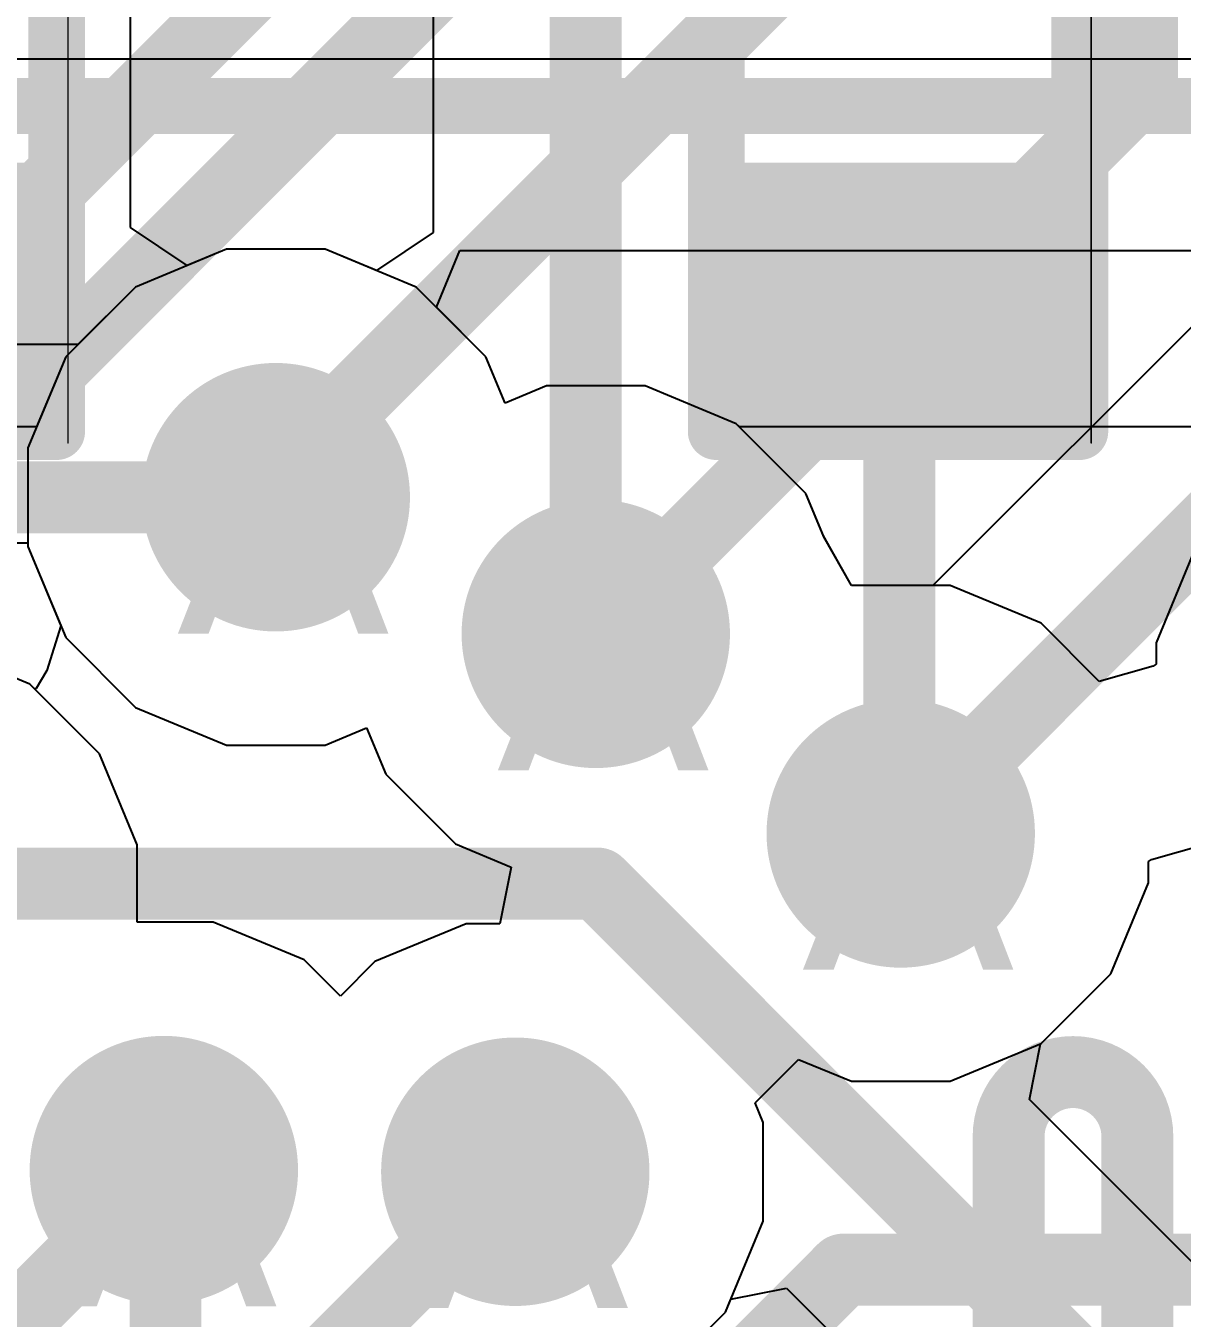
# Model space of a CAD drawing. Header units: inches. Extents: x 0 to 5271, y 0 to 5417.
# Drawn here: x 107.69 to 110.275, y 74.09 to 76.978 of the extents above; entities that cross this region are included whole.
import ezdxf

# ---------------------------------------------------------------- set-up
doc = ezdxf.new("R2010")
doc.units = ezdxf.units.IN
for name, color, linetype in [('Bottom Layer', 5, 'Continuous'), ('Bottom Overlay', 54, 'Continuous'), ('Bottom Paste', 16, 'Continuous'), ('Bottom Solder', 6, 'Continuous'), ('Drill Drawing', 1, 'Continuous'), ('L2_GND1', 16, 'Continuous'), ('L3_SIG1', 76, 'Continuous'), ('L4_PWR', 90, 'Continuous'), ('L5_GND2', 156, 'Continuous'), ('L6_SIG2', 130, 'Continuous'), ('L7_GND3', 216, 'Continuous'), ('Top Layer', 1, 'Continuous'), ('Via Holes', 16, 'Continuous')]:
    doc.layers.add(name, color=color, linetype=linetype)
doc.styles.add('Arial', font='', dxfattribs={"height": 0.2})
doc.styles.get('Arial').set_extended_font_data('Arial')

# ---------------------------------------------------------------- blocks, each defined once
blk = doc.blocks.new('R___0402_B_55')
at = {"layer": 'Bottom Layer'}
for points in [[(-0.2413, 0.31747714), (-0.2412999999999999, -0.31752286), (-0.6985, -0.31752286), (-0.6985, 0.31747714)], [(0.6985, 0.31747714), (0.6985, -0.31752286), (0.2413, -0.31752286), (0.2412999999999999, 0.31747714)]]:
    blk.add_hatch(color=5, dxfattribs=at).paths.add_polyline_path(points)
at = {"layer": 'Bottom Paste'}
for points in [[(-0.2413, 0.31747714), (-0.2412999999999999, -0.31752286), (-0.6985, -0.31752286), (-0.6985, 0.31747714)], [(0.6985, 0.31747714), (0.6985, -0.31752286), (0.2413, -0.31752286), (0.2412999999999999, 0.31747714)]]:
    blk.add_hatch(color=16, dxfattribs=at).paths.add_polyline_path(points)
at = {"layer": 'Bottom Solder'}
for points in [[(-0.18629884, 0.3724783), (-0.1862988399999999, -0.37252402), (-0.75350116, -0.37252402), (-0.75350116, 0.3724783)], [(0.75350116, 0.3724783), (0.75350116, -0.37252402), (0.18629884, -0.37252402), (0.1862988399999999, 0.3724783)]]:
    blk.add_hatch(color=6, dxfattribs=at).paths.add_polyline_path(points)
at = {"layer": 'Bottom Overlay'}
for points in [[(-0.7874, -0.4064228599999999, 0.127, 0.127, 0), (-0.7874, 0.40637714, 0.127, 0.127, 0)], [(0.7874, 0.40637714, 0.127, 0.127, 0), (-0.7874, 0.40637714, 0.127, 0.127, 0)], [(0.7874, -0.4064228599999999, 0.127, 0.127, 0), (0.7874, 0.40637714, 0.127, 0.127, 0)], [(0.8128, 0.4317771399999999, 0.0032258, 0.0032258, 0), (-0.8128, 0.4317771399999999, 0.0032258, 0.0032258, 0)], [(0.7874, -0.4064228599999999, 0.127, 0.127, 0), (-0.7874, -0.4064228599999999, 0.127, 0.127, 0)]]:
    blk.add_lwpolyline(points, format="xyseb", dxfattribs=at)
for points in [[(-0.8191499999999999, 0.40637714, 0.0635, 0.0635, 1), (-0.7556499999999999, 0.40637714, 0.0635, 0.0635, 1)], [(-0.8191499999999999, 0.40637714, 0.0635, 0.0635, 1), (-0.7556499999999999, 0.40637714, 0.0635, 0.0635, 1)], [(0.7556499999999999, 0.40637714, 0.0635, 0.0635, 1), (0.8191499999999999, 0.40637714, 0.0635, 0.0635, 1)], [(0.7556499999999999, 0.40637714, 0.0635, 0.0635, 1), (0.8191499999999999, 0.40637714, 0.0635, 0.0635, 1)], [(-0.81360518, 0.4317771399999999, 0.0016129, 0.0016129, 1), (-0.8119948199999999, 0.4317771399999999, 0.0016129, 0.0016129, 1)], [(0.8119948199999999, 0.4317771399999999, 0.0016129, 0.0016129, 1), (0.81360518, 0.4317771399999999, 0.0016129, 0.0016129, 1)], [(-0.8191499999999999, -0.4064228599999999, 0.0635, 0.0635, 1), (-0.7556499999999999, -0.4064228599999999, 0.0635, 0.0635, 1)], [(-0.8191499999999999, -0.4064228599999999, 0.0635, 0.0635, 1), (-0.7556499999999999, -0.4064228599999999, 0.0635, 0.0635, 1)], [(0.7556499999999999, -0.4064228599999999, 0.0635, 0.0635, 1), (0.8191499999999999, -0.4064228599999999, 0.0635, 0.0635, 1)], [(0.7556499999999999, -0.4064228599999999, 0.0635, 0.0635, 1), (0.8191499999999999, -0.4064228599999999, 0.0635, 0.0635, 1)]]:
    blk.add_lwpolyline(points, format="xyseb", close=True, dxfattribs=at)
blk = doc.blocks.new('R___0402_B_57')
at = {"layer": 'Bottom Layer'}
for points in [[(-0.24132286, 0.31750762), (-0.2413228599999999, -0.31749238), (-0.69852286, -0.31749238), (-0.69852286, 0.31750762)], [(0.6984771399999999, 0.31750762), (0.6984771399999999, -0.31749238), (0.24127714, -0.31749238), (0.2412771399999999, 0.31750762)]]:
    blk.add_hatch(color=5, dxfattribs=at).paths.add_polyline_path(points)
at = {"layer": 'Bottom Paste'}
for points in [[(-0.24132286, 0.31750762), (-0.2413228599999999, -0.31749238), (-0.69852286, -0.31749238), (-0.69852286, 0.31750762)], [(0.6984771399999999, 0.31750762), (0.6984771399999999, -0.31749238), (0.24127714, -0.31749238), (0.2412771399999999, 0.31750762)]]:
    blk.add_hatch(color=16, dxfattribs=at).paths.add_polyline_path(points)
at = {"layer": 'Bottom Solder'}
for points in [[(-0.1863217, 0.37250878), (-0.1863217, -0.37249354), (-0.75352402, -0.37249354), (-0.75352402, 0.37250878)], [(0.7534782999999999, 0.37250878), (0.7534782999999999, -0.37249354), (0.18627598, -0.37249354), (0.18627598, 0.37250878)]]:
    blk.add_hatch(color=6, dxfattribs=at).paths.add_polyline_path(points)
at = {"layer": 'Bottom Overlay'}
for points in [[(0.78737714, 0.4064076199999999, 0.127, 0.127, 0), (-0.78742286, 0.4064076199999999, 0.127, 0.127, 0)], [(-0.78742286, -0.4063923799999999, 0.127, 0.127, 0), (-0.78742286, 0.4064076199999999, 0.127, 0.127, 0)], [(0.78737714, -0.4063923799999999, 0.127, 0.127, 0), (0.78737714, 0.4064076199999999, 0.127, 0.127, 0)], [(0.81277714, 0.4318076199999999, 0.0032258, 0.0032258, 0), (-0.8128228599999999, 0.4318076199999999, 0.0032258, 0.0032258, 0)], [(0.78737714, -0.4063923799999999, 0.127, 0.127, 0), (-0.78742286, -0.4063923799999999, 0.127, 0.127, 0)]]:
    blk.add_lwpolyline(points, format="xyseb", dxfattribs=at)
for points in [[(-0.8191728599999999, 0.4064076199999999, 0.0635, 0.0635, 1), (-0.75567286, 0.4064076199999999, 0.0635, 0.0635, 1)], [(-0.8191728599999999, 0.4064076199999999, 0.0635, 0.0635, 1), (-0.75567286, 0.4064076199999999, 0.0635, 0.0635, 1)], [(0.75562714, 0.4064076199999999, 0.0635, 0.0635, 1), (0.81912714, 0.4064076199999999, 0.0635, 0.0635, 1)], [(0.75562714, 0.4064076199999999, 0.0635, 0.0635, 1), (0.81912714, 0.4064076199999999, 0.0635, 0.0635, 1)], [(-0.81362804, 0.4318076199999999, 0.0016129, 0.0016129, 1), (-0.8120176800000001, 0.4318076199999999, 0.0016129, 0.0016129, 1)], [(0.8119719599999999, 0.4318076199999999, 0.0016129, 0.0016129, 1), (0.8135823199999999, 0.4318076199999999, 0.0016129, 0.0016129, 1)], [(-0.8191728599999999, -0.4063923799999999, 0.0635, 0.0635, 1), (-0.75567286, -0.4063923799999999, 0.0635, 0.0635, 1)], [(-0.8191728599999999, -0.4063923799999999, 0.0635, 0.0635, 1), (-0.75567286, -0.4063923799999999, 0.0635, 0.0635, 1)], [(0.75562714, -0.4063923799999999, 0.0635, 0.0635, 1), (0.81912714, -0.4063923799999999, 0.0635, 0.0635, 1)], [(0.75562714, -0.4063923799999999, 0.0635, 0.0635, 1), (0.81912714, -0.4063923799999999, 0.0635, 0.0635, 1)]]:
    blk.add_lwpolyline(points, format="xyseb", close=True, dxfattribs=at)

msp = doc.modelspace()

# ---------------------------------------------------------------- hatches: boundary and pattern name
at = {"layer": 'Bottom Layer'}
h = msp.add_hatch(color=5, dxfattribs=at)
edge = h.paths.add_edge_path()
edge.add_arc((108.24902912, 75.92471734), 0.2999994, 0, 360)
h = msp.add_hatch(color=5, dxfattribs=at)
edge = h.paths.add_edge_path()
edge.add_arc((108.96440488, 75.61941696), 0.2999994, 0, 360)
h = msp.add_hatch(color=5, dxfattribs=at)
edge = h.paths.add_edge_path()
edge.add_arc((109.64615612, 75.1733066), 0.2999994, 0, 360)
h = msp.add_hatch(color=5, dxfattribs=at)
edge = h.paths.add_edge_path()
edge.add_arc((107.99878832, 74.42089763999999), 0.2999994, 0, 360)
h = msp.add_hatch(color=5, dxfattribs=at)
edge = h.paths.add_edge_path()
edge.add_arc((108.78448906, 74.4171994), 0.2999994, 0, 360)
at = {"layer": 'L2_GND1'}
h = msp.add_hatch(color=16, dxfattribs=at)
edge = h.paths.add_edge_path()
edge.add_arc((108.24902912, 75.92471734), 0.2999994, 0, 360)
h = msp.add_hatch(color=16, dxfattribs=at)
edge = h.paths.add_edge_path()
edge.add_arc((108.96440488, 75.61941696), 0.2999994, 0, 360)
h = msp.add_hatch(color=16, dxfattribs=at)
edge = h.paths.add_edge_path()
edge.add_arc((109.64615612, 75.1733066), 0.2999994, 0, 360)
h = msp.add_hatch(color=16, dxfattribs=at)
edge = h.paths.add_edge_path()
edge.add_arc((107.99878832, 74.42089763999999), 0.2999994, 0, 360)
h = msp.add_hatch(color=16, dxfattribs=at)
edge = h.paths.add_edge_path()
edge.add_arc((108.78448906, 74.4171994), 0.2999994, 0, 360)
at = {"layer": 'L3_SIG1'}
h = msp.add_hatch(color=76, dxfattribs=at)
edge = h.paths.add_edge_path()
edge.add_arc((108.24902912, 75.92471734), 0.2999994, 0, 360)
h = msp.add_hatch(color=76, dxfattribs=at)
edge = h.paths.add_edge_path()
edge.add_arc((108.96440488, 75.61941696), 0.2999994, 0, 360)
h = msp.add_hatch(color=76, dxfattribs=at)
edge = h.paths.add_edge_path()
edge.add_arc((109.64615612, 75.1733066), 0.2999994, 0, 360)
h = msp.add_hatch(color=76, dxfattribs=at)
edge = h.paths.add_edge_path()
edge.add_arc((107.99878832, 74.42089763999999), 0.2999994, 0, 360)
h = msp.add_hatch(color=76, dxfattribs=at)
edge = h.paths.add_edge_path()
edge.add_arc((108.78448906, 74.4171994), 0.2999994, 0, 360)
at = {"layer": 'L4_PWR'}
h = msp.add_hatch(color=90, dxfattribs=at)
edge = h.paths.add_edge_path()
edge.add_arc((108.24902912, 75.92471734), 0.2999994, 0, 360)
h = msp.add_hatch(color=90, dxfattribs=at)
edge = h.paths.add_edge_path()
edge.add_arc((108.96440488, 75.61941696), 0.2999994, 0, 360)
h = msp.add_hatch(color=90, dxfattribs=at)
edge = h.paths.add_edge_path()
edge.add_arc((109.64615612, 75.1733066), 0.2999994, 0, 360)
h = msp.add_hatch(color=90, dxfattribs=at)
edge = h.paths.add_edge_path()
edge.add_arc((107.99878832, 74.42089763999999), 0.2999994, 0, 360)
h = msp.add_hatch(color=90, dxfattribs=at)
edge = h.paths.add_edge_path()
edge.add_arc((108.78448906, 74.4171994), 0.2999994, 0, 360)
at = {"layer": 'L5_GND2'}
h = msp.add_hatch(color=156, dxfattribs=at)
edge = h.paths.add_edge_path()
edge.add_arc((108.24902912, 75.92471734), 0.2999994, 0, 360)
h = msp.add_hatch(color=156, dxfattribs=at)
edge = h.paths.add_edge_path()
edge.add_arc((108.96440488, 75.61941696), 0.2999994, 0, 360)
h = msp.add_hatch(color=156, dxfattribs=at)
edge = h.paths.add_edge_path()
edge.add_arc((109.64615612, 75.1733066), 0.2999994, 0, 360)
h = msp.add_hatch(color=156, dxfattribs=at)
edge = h.paths.add_edge_path()
edge.add_arc((107.99878832, 74.42089763999999), 0.2999994, 0, 360)
h = msp.add_hatch(color=156, dxfattribs=at)
edge = h.paths.add_edge_path()
edge.add_arc((108.78448906, 74.4171994), 0.2999994, 0, 360)
at = {"layer": 'L6_SIG2'}
h = msp.add_hatch(color=130, dxfattribs=at)
edge = h.paths.add_edge_path()
edge.add_arc((108.24902912, 75.92471734), 0.2999994, 0, 360)
h = msp.add_hatch(color=130, dxfattribs=at)
edge = h.paths.add_edge_path()
edge.add_arc((108.96440488, 75.61941696), 0.2999994, 0, 360)
h = msp.add_hatch(color=130, dxfattribs=at)
edge = h.paths.add_edge_path()
edge.add_arc((109.64615612, 75.1733066), 0.2999994, 0, 360)
h = msp.add_hatch(color=130, dxfattribs=at)
edge = h.paths.add_edge_path()
edge.add_arc((107.99878832, 74.42089763999999), 0.2999994, 0, 360)
h = msp.add_hatch(color=130, dxfattribs=at)
edge = h.paths.add_edge_path()
edge.add_arc((108.78448906, 74.4171994), 0.2999994, 0, 360)
at = {"layer": 'L7_GND3'}
h = msp.add_hatch(color=216, dxfattribs=at)
edge = h.paths.add_edge_path()
edge.add_arc((108.24902912, 75.92471734), 0.2999994, 0, 360)
h = msp.add_hatch(color=216, dxfattribs=at)
edge = h.paths.add_edge_path()
edge.add_arc((108.96440488, 75.61941696), 0.2999994, 0, 360)
h = msp.add_hatch(color=216, dxfattribs=at)
edge = h.paths.add_edge_path()
edge.add_arc((109.64615612, 75.1733066), 0.2999994, 0, 360)
h = msp.add_hatch(color=216, dxfattribs=at)
edge = h.paths.add_edge_path()
edge.add_arc((107.99878832, 74.42089763999999), 0.2999994, 0, 360)
h = msp.add_hatch(color=216, dxfattribs=at)
edge = h.paths.add_edge_path()
edge.add_arc((108.78448906, 74.4171994), 0.2999994, 0, 360)
at = {"layer": 'Top Layer'}
h = msp.add_hatch(color=1, dxfattribs=at)
edge = h.paths.add_edge_path()
edge.add_arc((108.24902912, 75.92471734), 0.2999994, 0, 360)
h = msp.add_hatch(color=1, dxfattribs=at)
edge = h.paths.add_edge_path()
edge.add_arc((108.96440488, 75.61941696), 0.2999994, 0, 360)
h = msp.add_hatch(color=1, dxfattribs=at)
edge = h.paths.add_edge_path()
edge.add_arc((109.64615612, 75.1733066), 0.2999994, 0, 360)
h = msp.add_hatch(color=1, dxfattribs=at)
edge = h.paths.add_edge_path()
edge.add_arc((107.99878832, 74.42089763999999), 0.2999994, 0, 360)
h = msp.add_hatch(color=1, dxfattribs=at)
edge = h.paths.add_edge_path()
edge.add_arc((108.78448906, 74.4171994), 0.2999994, 0, 360)
at = {"layer": 'Via Holes'}
h = msp.add_hatch(color=7, dxfattribs=at)
edge = h.paths.add_edge_path()
edge.add_arc((108.24902912, 75.92471734), 0.1499997, 0, 360)
h = msp.add_hatch(color=7, dxfattribs=at)
edge = h.paths.add_edge_path()
edge.add_arc((108.96440488, 75.61941696), 0.1499997, 0, 360)
h = msp.add_hatch(color=7, dxfattribs=at)
edge = h.paths.add_edge_path()
edge.add_arc((109.64615612, 75.1733066), 0.1499997, 0, 360)
h = msp.add_hatch(color=7, dxfattribs=at)
edge = h.paths.add_edge_path()
edge.add_arc((107.99878832, 74.42089763999999), 0.1499997, 0, 360)
h = msp.add_hatch(color=7, dxfattribs=at)
edge = h.paths.add_edge_path()
edge.add_arc((108.78448906, 74.4171994), 0.1499997, 0, 360)

# ---------------------------------------------------------------- linework, layer by layer
at = {"layer": 'Bottom Layer'}
for p, q in [((107.92423932, 76.52729424), (107.92423932, 77.81136584)), ((108.6009258, 77.13282007999999), (108.6009258, 76.51606744)), ((108.05124186, 76.44243538), (107.92423932, 76.52729424)), ((108.6009258, 76.51606744), (108.47392326, 76.43120858)), ((108.13883122, 76.47871674), (108.05124186, 76.44243538)), ((108.35922702, 76.47871674), (108.13883122, 76.47871674)), ((108.47392326, 76.43120858), (108.35922702, 76.47871674)), ((110.20707194, 75.11515584), (110.32715552, 75.14966428)), ((110.20015552, 75.11072861999999), (110.20707194, 75.11515584)), ((110.20015552, 75.0631087), (110.20015552, 75.11072861999999)), ((110.11581482, 74.85949214), (110.20015552, 75.0631087)), ((109.95997058, 74.7036479), (110.11581482, 74.85949214)), ((109.75635402, 74.6193072), (109.95997058, 74.7036479)), ((109.3203681, 74.57114118), (109.41757136, 74.66834444)), ((109.41757136, 74.66834444), (109.53595822, 74.6193072)), ((109.53595822, 74.6193072), (109.75635402, 74.6193072)), ((109.33848846, 74.5273973), (109.3203681, 74.57114118)), ((109.33848846, 74.3070015), (109.33848846, 74.5273973)), ((109.25414776, 74.10338494), (109.33848846, 74.3070015)), ((109.09830352, 73.94754069999999), (109.25414776, 74.10338494))]:
    msp.add_line(p, q, dxfattribs=at)
for points in [[(108.94186746, 75.64195438, 0.160782, 0.160782, 0), (108.94186746, 77.13282007999999, 0.160782, 0.160782, 0)], [(109.64010076, 76.38896584, 0.254, 0.254, 0), (109.64312844, 76.38593816, 0.254, 0.254, 0)], [(109.64312844, 75.17633427999999, 0.160782, 0.160782, 0), (109.64312844, 76.38593816, 0.160782, 0.160782, 0)], [(108.94186746, 75.64195438, 0.160782, 0.160782, 0), (108.96440488, 75.61941696, 0.160782, 0.160782, 0)], [(109.64312844, 75.17633427999999, 0.254, 0.254, 0), (109.64615612, 75.1733066, 0.254, 0.254, 0)], [(107.10768012, 72.74039045999999, 0.16077946, 0.16077946, 0), (108.78448906, 74.4171994, 0.16077946, 0.16077946, 0)]]:
    msp.add_lwpolyline(points, format="xyseb", dxfattribs=at)
for points in [[(109.57660076, 76.38896584, 0.127, 0.127, 1), (109.70360076, 76.38896584, 0.127, 0.127, 1)], [(109.57962844, 76.38593816, 0.127, 0.127, 1), (109.70662844, 76.38593816, 0.127, 0.127, 1)], [(109.60293294, 76.38593816, 0.08039099999999999, 0.08039099999999999, 1), (109.68332394, 76.38593816, 0.08039099999999999, 0.08039099999999999, 1)], [(108.90167196, 75.64195438, 0.08039099999999999, 0.08039099999999999, 1), (108.98206296, 75.64195438, 0.08039099999999999, 0.08039099999999999, 1)], [(108.90167196, 75.64195438, 0.08039099999999999, 0.08039099999999999, 1), (108.98206296, 75.64195438, 0.08039099999999999, 0.08039099999999999, 1)], [(108.92420938, 75.61941696, 0.08039099999999999, 0.08039099999999999, 1), (109.00460038, 75.61941696, 0.08039099999999999, 0.08039099999999999, 1)], [(109.57962844, 75.17633427999999, 0.127, 0.127, 1), (109.70662844, 75.17633427999999, 0.127, 0.127, 1)], [(109.58265612, 75.1733066, 0.127, 0.127, 1), (109.70965612, 75.1733066, 0.127, 0.127, 1)], [(109.60293294, 75.17633427999999, 0.08039099999999999, 0.08039099999999999, 1), (109.68332394, 75.17633427999999, 0.08039099999999999, 0.08039099999999999, 1)], [(108.74429356, 74.4171994, 0.08038846, 0.08038846, 1), (108.82468456, 74.4171994, 0.08038846, 0.08038846, 1)]]:
    msp.add_lwpolyline(points, format="xyseb", close=True, dxfattribs=at)
at = {"layer": 'L2_GND1'}
for p, q in [((108.13883122, 76.47871674), (107.93521466, 76.39437604)), ((108.35922702, 76.47871674), (108.13883122, 76.47871674)), ((108.56284358, 76.39437604), (108.35922702, 76.47871674)), ((107.93521466, 76.39437604), (107.80649762, 76.26565899999999)), ((108.71868782, 76.2385318), (108.56284358, 76.39437604)), ((107.80649762, 76.26565899999999), (107.48343502, 76.26565899999999)), ((108.7615554, 76.13503949999999), (108.71868782, 76.2385318)), ((108.85420698, 76.17341635999999), (108.7615554, 76.13503949999999)), ((109.07460278, 76.17341635999999), (108.85420698, 76.17341635999999)), ((109.27821934, 76.08907565999999), (109.07460278, 76.17341635999999)), ((109.43406358, 75.93323142), (109.27821934, 76.08907565999999)), ((109.474127, 75.83650822), (109.43406358, 75.93323142)), ((109.53596076, 75.727306), (109.474127, 75.83650822)), ((110.30134912, 75.8030996), (110.21700842, 75.59948304)), ((109.75635402, 75.727306), (109.53596076, 75.727306)), ((109.95997058, 75.6429653), (109.75635402, 75.727306)), ((110.09000842, 75.51292746), (109.95997058, 75.6429653)), ((110.21700842, 75.59948304), (110.21700842, 75.55186312)), ((110.210092, 75.5474359), (110.09000842, 75.51292746)), ((110.21700842, 75.55186312), (110.210092, 75.5474359))]:
    msp.add_line(p, q, dxfattribs=at)
for points in [[(107.48343502, 75.92471734, 0.160782, 0.160782, 0), (108.24902912, 75.92471734, 0.160782, 0.160782, 0)], [(109.88734182, 74.49609434, 0.160782, 0.160782, -0.9999999999999999), (110.17512382, 74.49609434, 0.160782, 0.160782, 0)], [(109.88734182, 73.998582, 0.160782, 0.160782, 0), (109.88734182, 74.49609434, 0.160782, 0.160782, 0)], [(110.17512382, 73.727691, 0.160782, 0.160782, 0), (110.17512382, 74.49609434, 0.160782, 0.160782, 0)]]:
    msp.add_lwpolyline(points, format="xyseb", dxfattribs=at)
for points in [[(108.20883362, 75.92471734, 0.08039099999999999, 0.08039099999999999, 1), (108.28922462, 75.92471734, 0.08039099999999999, 0.08039099999999999, 1)], [(109.84714632, 74.49609434, 0.08039099999999999, 0.08039099999999999, 1), (109.92753732, 74.49609434, 0.08039099999999999, 0.08039099999999999, 1)], [(109.84714632, 74.49609434, 0.08039099999999999, 0.08039099999999999, 1), (109.92753732, 74.49609434, 0.08039099999999999, 0.08039099999999999, 1)], [(110.13492832, 74.49609434, 0.08039099999999999, 0.08039099999999999, 1), (110.21531932, 74.49609434, 0.08039099999999999, 0.08039099999999999, 1)], [(110.13492832, 74.49609434, 0.08039099999999999, 0.08039099999999999, 1), (110.21531932, 74.49609434, 0.08039099999999999, 0.08039099999999999, 1)]]:
    msp.add_lwpolyline(points, format="xyseb", close=True, dxfattribs=at)
at = {"layer": 'L3_SIG1'}
for p, q in [((108.60803526, 76.34918436), (108.6606412, 76.47618435999999)), ((108.6606412, 76.47618435999999), (111.43829122, 76.47618435999999)), ((108.71868782, 76.2385318), (108.60803526, 76.34918436)), ((108.7615554, 76.13503949999999), (108.71868782, 76.2385318)), ((108.85420698, 76.17341635999999), (108.7615554, 76.13503949999999)), ((109.07460278, 76.17341635999999), (108.85420698, 76.17341635999999)), ((109.27821934, 76.08907565999999), (109.07460278, 76.17341635999999)), ((109.43406358, 75.93323142), (109.27821934, 76.08907565999999)), ((109.474127, 75.83650822), (109.43406358, 75.93323142)), ((109.53596076, 75.727306), (109.474127, 75.83650822)), ((110.30134912, 75.8030996), (110.21700842, 75.59948304)), ((109.75635402, 75.727306), (109.53596076, 75.727306)), ((109.95997058, 75.6429653), (109.75635402, 75.727306)), ((110.09000842, 75.51292746), (109.95997058, 75.6429653)), ((110.21700842, 75.59948304), (110.21700842, 75.55186312)), ((110.210092, 75.5474359), (110.09000842, 75.51292746)), ((110.21700842, 75.55186312), (110.210092, 75.5474359)), ((110.20707194, 75.11515584), (110.32715552, 75.14966428)), ((110.20015552, 75.11072861999999), (110.20707194, 75.11515584)), ((110.20015552, 75.0631087), (110.20015552, 75.11072861999999)), ((110.11581482, 74.85949214), (110.20015552, 75.0631087)), ((109.95997058, 74.7036479), (110.11581482, 74.85949214)), ((109.75635402, 74.6193072), (109.95997058, 74.7036479)), ((109.3203681, 74.57114118), (109.41757136, 74.66834444)), ((109.41757136, 74.66834444), (109.53595822, 74.6193072)), ((109.53595822, 74.6193072), (109.75635402, 74.6193072)), ((109.33848846, 74.5273973), (109.3203681, 74.57114118)), ((109.33848846, 74.3070015), (109.33848846, 74.5273973)), ((109.25414776, 74.10338494), (109.33848846, 74.3070015)), ((109.09830352, 73.94754069999999), (109.25414776, 74.10338494))]:
    msp.add_line(p, q, dxfattribs=at)
for points in [[(104.91714602, 76.79917076, 0.1255649, 0.1255649, 0), (111.5720781, 76.79917076, 0.1255649, 0.1255649, 0)], [(107.99878832, 74.42089763999999, 0.16077946, 0.16077946, 0), (108.00248656, 74.4171994, 0.16077946, 0.16077946, 0)], [(108.00248656, 72.79571674, 0.16077946, 0.16077946, 0), (108.00248656, 74.4171994, 0.16077946, 0.16077946, 0)]]:
    msp.add_lwpolyline(points, format="xyseb", dxfattribs=at)
for points in [[(107.95859282, 74.42089763999999, 0.08038846, 0.08038846, 1), (108.03898382, 74.42089763999999, 0.08038846, 0.08038846, 1)], [(107.96229106, 74.4171994, 0.08038846, 0.08038846, 1), (108.04268206, 74.4171994, 0.08038846, 0.08038846, 1)], [(107.96229106, 74.4171994, 0.08038846, 0.08038846, 1), (108.04268206, 74.4171994, 0.08038846, 0.08038846, 1)]]:
    msp.add_lwpolyline(points, format="xyseb", close=True, dxfattribs=at)
at = {"layer": 'L4_PWR'}
for p, q in [((108.13883122, 76.47871674), (107.93521466, 76.39437604)), ((108.35922702, 76.47871674), (108.13883122, 76.47871674)), ((108.56284358, 76.39437604), (108.35922702, 76.47871674)), ((107.93521466, 76.39437604), (107.77937042, 76.2385318)), ((108.71868782, 76.2385318), (108.56284358, 76.39437604)), ((107.77937042, 76.2385318), (107.71445564, 76.0818138)), ((108.7615554, 76.13503949999999), (108.71868782, 76.2385318)), ((108.85420698, 76.17341635999999), (108.7615554, 76.13503949999999)), ((109.07460278, 76.17341635999999), (108.85420698, 76.17341635999999)), ((109.27821934, 76.08907565999999), (109.07460278, 76.17341635999999)), ((107.71445564, 76.0818138), (107.03523932, 76.0818138)), ((109.2854812, 76.0818138), (109.27821934, 76.08907565999999)), ((113.28005284, 76.0818138), (109.2854812, 76.0818138)), ((107.03523932, 75.82283794), (107.69502972, 75.82283794)), ((107.69502972, 75.82283794), (107.69502972, 75.81451944)), ((107.69502972, 75.81451944), (107.77937042, 75.61090288)), ((107.69929184, 75.50701941999999), (107.49567528, 75.59136011999999)), ((107.77937042, 75.61090288), (107.93521466, 75.45505864)), ((107.85513608, 75.35117518), (107.69929184, 75.50701941999999)), ((107.93521466, 75.45505864), (108.13883122, 75.37071794)), ((108.35922702, 75.37071794), (108.4518786, 75.4090948)), ((108.4518786, 75.4090948), (108.49474618, 75.30560249999999)), ((108.13883122, 75.37071794), (108.35922702, 75.37071794)), ((107.93947678, 75.14755862), (107.85513608, 75.35117518)), ((108.49474618, 75.30560249999999), (108.65059042, 75.14975826)), ((107.93947678, 74.97489704), (107.93947678, 75.14755862)), ((108.65059042, 75.14975826), (108.77506566, 75.09819879999999)), ((110.20707194, 75.11515584), (110.32715552, 75.14966428)), ((108.77506566, 75.09819879999999), (108.74980282, 74.9711988)), ((110.20015552, 75.11072861999999), (110.20707194, 75.11515584)), ((110.20015552, 75.0631087), (110.20015552, 75.11072861999999)), ((110.11581482, 74.85949214), (110.20015552, 75.0631087)), ((108.10898622, 74.97489704), (107.93947678, 74.97489704)), ((108.31260278, 74.89055634), (108.10898622, 74.97489704)), ((108.67429116, 74.9711988), (108.4706746, 74.8868581)), ((108.74980282, 74.9711988), (108.67429116, 74.9711988)), ((108.39348908, 74.80967004), (108.31260278, 74.89055634)), ((108.4706746, 74.8868581), (108.39348908, 74.80967004)), ((109.95997058, 74.7036479), (110.11581482, 74.85949214)), ((109.75635402, 74.6193072), (109.95997058, 74.7036479)), ((109.3203681, 74.57114118), (109.41757136, 74.66834444)), ((109.41757136, 74.66834444), (109.53595822, 74.6193072)), ((109.53595822, 74.6193072), (109.75635402, 74.6193072)), ((109.33848846, 74.5273973), (109.3203681, 74.57114118)), ((109.33848846, 74.3070015), (109.33848846, 74.5273973)), ((109.25414776, 74.10338494), (109.33848846, 74.3070015)), ((109.09830352, 73.94754069999999), (109.25414776, 74.10338494))]:
    msp.add_line(p, q, dxfattribs=at)
at = {"layer": 'L5_GND2'}
for p, q in [((108.13883122, 76.47871674), (107.93521466, 76.39437604)), ((108.35922702, 76.47871674), (108.13883122, 76.47871674)), ((108.56284358, 76.39437604), (108.35922702, 76.47871674)), ((107.93521466, 76.39437604), (107.77937042, 76.2385318)), ((108.71868782, 76.2385318), (108.56284358, 76.39437604)), ((107.77937042, 76.2385318), (107.69502972, 76.03491523999999)), ((108.7615554, 76.13503949999999), (108.71868782, 76.2385318)), ((108.85420698, 76.17341635999999), (108.7615554, 76.13503949999999)), ((109.07460278, 76.17341635999999), (108.85420698, 76.17341635999999)), ((109.27821934, 76.08907565999999), (109.07460278, 76.17341635999999)), ((109.43406358, 75.93323142), (109.27821934, 76.08907565999999)), ((107.69502972, 76.03491523999999), (107.69502972, 75.81451944)), ((109.474127, 75.83650822), (109.43406358, 75.93323142)), ((107.69502972, 75.81451944), (107.77937042, 75.61090288)), ((109.53596076, 75.727306), (109.474127, 75.83650822)), ((110.30134912, 75.8030996), (110.21700842, 75.59948304)), ((109.75635402, 75.727306), (109.53596076, 75.727306)), ((109.95997058, 75.6429653), (109.75635402, 75.727306)), ((110.09000842, 75.51292746), (109.95997058, 75.6429653)), ((107.69929184, 75.50701941999999), (107.49567528, 75.59136011999999)), ((107.77937042, 75.61090288), (107.93521466, 75.45505864)), ((110.21700842, 75.59948304), (110.21700842, 75.55186312)), ((110.210092, 75.5474359), (110.09000842, 75.51292746)), ((110.21700842, 75.55186312), (110.210092, 75.5474359)), ((107.85513608, 75.35117518), (107.69929184, 75.50701941999999)), ((107.93521466, 75.45505864), (108.13883122, 75.37071794)), ((108.35922702, 75.37071794), (108.4518786, 75.4090948)), ((108.4518786, 75.4090948), (108.49474618, 75.30560249999999)), ((108.13883122, 75.37071794), (108.35922702, 75.37071794)), ((107.93947678, 75.14755862), (107.85513608, 75.35117518)), ((108.49474618, 75.30560249999999), (108.65059042, 75.14975826)), ((107.93947678, 74.97489704), (107.93947678, 75.14755862)), ((108.65059042, 75.14975826), (108.77506566, 75.09819879999999)), ((110.20707194, 75.11515584), (110.32715552, 75.14966428)), ((108.77506566, 75.09819879999999), (108.74980282, 74.9711988)), ((110.20015552, 75.11072861999999), (110.20707194, 75.11515584)), ((110.20015552, 75.0631087), (110.20015552, 75.11072861999999)), ((110.11581482, 74.85949214), (110.20015552, 75.0631087)), ((108.10898622, 74.97489704), (107.93947678, 74.97489704)), ((108.31260278, 74.89055634), (108.10898622, 74.97489704)), ((108.67429116, 74.9711988), (108.4706746, 74.8868581)), ((108.74980282, 74.9711988), (108.67429116, 74.9711988)), ((108.39348908, 74.80967004), (108.31260278, 74.89055634)), ((108.4706746, 74.8868581), (108.39348908, 74.80967004)), ((109.95997058, 74.7036479), (110.11581482, 74.85949214)), ((109.75635402, 74.6193072), (109.95997058, 74.7036479)), ((109.3203681, 74.57114118), (109.41757136, 74.66834444)), ((109.41757136, 74.66834444), (109.53595822, 74.6193072)), ((109.53595822, 74.6193072), (109.75635402, 74.6193072)), ((109.33848846, 74.5273973), (109.3203681, 74.57114118)), ((109.33848846, 74.3070015), (109.33848846, 74.5273973)), ((109.25414776, 74.10338494), (109.33848846, 74.3070015)), ((109.09830352, 73.94754069999999), (109.25414776, 74.10338494))]:
    msp.add_line(p, q, dxfattribs=at)
at = {"layer": 'L6_SIG2'}
for p, q in [((101.16146138, 76.90423024), (110.72898352, 76.90423278)), ((110.77758642, 76.78690001999999), (109.7179924, 75.727306)), ((108.13883122, 76.47871674), (107.93521466, 76.39437604)), ((108.35922702, 76.47871674), (108.13883122, 76.47871674)), ((108.56284358, 76.39437604), (108.35922702, 76.47871674)), ((107.93521466, 76.39437604), (107.77937042, 76.2385318)), ((108.71868782, 76.2385318), (108.56284358, 76.39437604)), ((107.77937042, 76.2385318), (107.69502972, 76.03491523999999)), ((108.7615554, 76.13503949999999), (108.71868782, 76.2385318)), ((108.85420698, 76.17341635999999), (108.7615554, 76.13503949999999)), ((109.07460278, 76.17341635999999), (108.85420698, 76.17341635999999)), ((109.27821934, 76.08907565999999), (109.07460278, 76.17341635999999)), ((109.43406358, 75.93323142), (109.27821934, 76.08907565999999)), ((107.69502972, 76.03491523999999), (107.69502972, 75.81451944)), ((109.474127, 75.83650822), (109.43406358, 75.93323142)), ((107.69502972, 75.81451944), (107.76840016, 75.63739)), ((109.53596076, 75.727306), (109.474127, 75.83650822)), ((109.7179924, 75.727306), (109.53596076, 75.727306)), ((107.76840016, 75.63739), (107.73709466, 75.53763658)), ((107.69929184, 75.50701941999999), (107.49567528, 75.59136011999999)), ((107.73709466, 75.53763658), (107.71365554, 75.49701181999998)), ((107.71002334, 75.49628791999999), (107.69929184, 75.50701941999999)), ((107.71365554, 75.49701181999998), (107.71002334, 75.49628791999999)), ((110.20707194, 75.11515584), (110.32715552, 75.14966428)), ((110.20015552, 75.11072861999999), (110.20707194, 75.11515584)), ((110.20015552, 75.0631087), (110.20015552, 75.11072861999999)), ((110.11581482, 74.85949214), (110.20015552, 75.0631087)), ((109.95997058, 74.7036479), (110.11581482, 74.85949214)), ((109.93374, 74.57848432), (109.9585177, 74.70304592)), ((109.9585177, 74.70304592), (109.95997058, 74.7036479)), ((111.58086396, 72.9313629), (109.93374, 74.57848432)), ((109.2661645, 74.13239682), (109.3907261, 74.15717452)), ((109.3907261, 74.15717452), (111.30372964, 72.24417351999999)), ((109.25414776, 74.10338494), (109.2661645, 74.13239682)), ((109.09830352, 73.94754069999999), (109.25414776, 74.10338494))]:
    msp.add_line(p, q, dxfattribs=at)
for points in [[(109.64615612, 75.1733066, 0.160782, 0.160782, 0), (114.53364952, 80.0608, 0.160782, 0.160782, 0)], [(107.40934322, 75.06122656, 0.16077946, 0.16077946, 0), (108.96883718, 75.06122656, 0.16077946, 0.16077946, 0)], [(108.96883718, 75.06122656, 0.16077946, 0.16077946, 0), (111.54481628, 72.48524746, 0.16077946, 0.16077946, 0)]]:
    msp.add_lwpolyline(points, format="xyseb", dxfattribs=at)
for points in [[(109.60596062, 75.1733066, 0.08039099999999999, 0.08039099999999999, 1), (109.68635162, 75.1733066, 0.08039099999999999, 0.08039099999999999, 1)], [(108.92864168, 75.06122656, 0.08038846, 0.08038846, 1), (109.00903268, 75.06122656, 0.08038846, 0.08038846, 1)], [(108.92864168, 75.06122656, 0.08038846, 0.08038846, 1), (109.00903268, 75.06122656, 0.08038846, 0.08038846, 1)]]:
    msp.add_lwpolyline(points, format="xyseb", close=True, dxfattribs=at)
at = {"layer": 'L7_GND3'}
for p, q in [((108.13883122, 76.47871674), (107.93521466, 76.39437604)), ((108.35922702, 76.47871674), (108.13883122, 76.47871674)), ((108.56284358, 76.39437604), (108.35922702, 76.47871674)), ((107.93521466, 76.39437604), (107.77937042, 76.2385318)), ((108.71868782, 76.2385318), (108.56284358, 76.39437604)), ((107.77937042, 76.2385318), (107.69502972, 76.03491523999999)), ((108.7615554, 76.13503949999999), (108.71868782, 76.2385318)), ((108.85420698, 76.17341635999999), (108.7615554, 76.13503949999999)), ((109.07460278, 76.17341635999999), (108.85420698, 76.17341635999999)), ((109.27821934, 76.08907565999999), (109.07460278, 76.17341635999999)), ((109.43406358, 75.93323142), (109.27821934, 76.08907565999999)), ((107.69502972, 76.03491523999999), (107.69502972, 75.81451944)), ((109.47318974, 75.83877136), (109.43406358, 75.93323142)), ((107.69502972, 75.81451944), (107.77937042, 75.61090288)), ((109.53596076, 75.727306), (109.47318974, 75.83877136)), ((110.30134912, 75.8030996), (110.21700842, 75.59948304)), ((109.75635402, 75.727306), (109.53596076, 75.727306)), ((109.95997058, 75.6429653), (109.75635402, 75.727306)), ((110.09000842, 75.51292746), (109.95997058, 75.6429653)), ((107.69929184, 75.50701941999999), (107.49567528, 75.59136011999999)), ((107.77937042, 75.61090288), (107.93521466, 75.45505864)), ((110.21700842, 75.59948304), (110.21700842, 75.55186312)), ((110.210092, 75.5474359), (110.09000842, 75.51292746)), ((110.21700842, 75.55186312), (110.210092, 75.5474359)), ((107.85513608, 75.35117518), (107.69929184, 75.50701941999999)), ((107.93521466, 75.45505864), (108.13883122, 75.37071794)), ((108.35922702, 75.37071794), (108.4518786, 75.4090948)), ((108.4518786, 75.4090948), (108.49474618, 75.30560249999999)), ((108.13883122, 75.37071794), (108.35922702, 75.37071794)), ((107.93947678, 75.14755862), (107.85513608, 75.35117518)), ((108.49474618, 75.30560249999999), (108.65059042, 75.14975826)), ((107.93947678, 74.97489704), (107.93947678, 75.14755862)), ((108.65059042, 75.14975826), (108.77506566, 75.09819879999999)), ((110.20707194, 75.11515584), (110.32715552, 75.14966428)), ((108.77506566, 75.09819879999999), (108.74980282, 74.9711988)), ((110.20015552, 75.11072861999999), (110.20707194, 75.11515584)), ((110.20015552, 75.0631087), (110.20015552, 75.11072861999999)), ((110.11581482, 74.85949214), (110.20015552, 75.0631087)), ((108.10898622, 74.97489704), (107.93947678, 74.97489704)), ((108.31260278, 74.89055634), (108.10898622, 74.97489704)), ((108.67429116, 74.9711988), (108.4706746, 74.8868581)), ((108.74980282, 74.9711988), (108.67429116, 74.9711988)), ((108.39348908, 74.80967004), (108.31260278, 74.89055634)), ((108.4706746, 74.8868581), (108.39348908, 74.80967004)), ((109.95997058, 74.7036479), (110.11581482, 74.85949214)), ((109.75635402, 74.6193072), (109.95997058, 74.7036479)), ((109.3203681, 74.57114118), (109.41757136, 74.66834444)), ((109.41757136, 74.66834444), (109.53595822, 74.6193072)), ((109.53595822, 74.6193072), (109.75635402, 74.6193072)), ((109.33848846, 74.5273973), (109.3203681, 74.57114118)), ((109.33848846, 74.3070015), (109.33848846, 74.5273973)), ((109.25414776, 74.10338494), (109.33848846, 74.3070015)), ((109.09830352, 73.94754069999999), (109.25414776, 74.10338494))]:
    msp.add_line(p, q, dxfattribs=at)
at = {"layer": 'Top Layer'}
for points in [[(110.1856064, 76.84061847999999, 0.160782, 0.160782, 0), (110.1856064, 79.32715655999999, 0.160782, 0.160782, 0)], [(106.29507316, 74.76016036, 0.160782, 0.160782, 0), (109.28440932, 77.74949652, 0.160782, 0.160782, 0)], [(105.46363718, 74.33570858, 0.160782, 0.160782, 0), (108.78453732, 77.65660872, 0.160782, 0.160782, 0)], [(108.24902912, 75.96789734000001, 0.160782, 0.160782, 0), (109.78453532, 77.50340354, 0.160782, 0.160782, 0)], [(108.96440488, 75.61941696, 0.160782, 0.160782, 0), (110.1856064, 76.84061847999999, 0.160782, 0.160782, 0)], [(108.24902912, 75.92471734, 0.160782, 0.160782, 0), (108.24902912, 75.96789734000001, 0.160782, 0.160782, 0)], [(107.53887052, 73.95358081999998, 0.16077946, 0.16077946, 0), (107.99878832, 74.41349862, 0.16077946, 0.16077946, 0)], [(107.99878832, 74.41349862, 0.16077946, 0.16077946, 0), (107.99878832, 74.42089763999999, 0.16077946, 0.16077946, 0)], [(108.03422132, 73.66693166, 0.16077946, 0.16077946, 0), (108.78448906, 74.4171994, 0.16077946, 0.16077946, 0)], [(109.03417106, 73.71503417999999, 0.16077946, 0.16077946, 0), (109.51766006, 74.19852318, 0.16077946, 0.16077946, 0)], [(109.51766006, 74.19852318, 0.16077946, 0.16077946, 0), (115.32573074, 74.19852318, 0.16077946, 0.16077946, 0)]]:
    msp.add_lwpolyline(points, format="xyseb", dxfattribs=at)
for points in [[(110.1454109, 76.84061847999999, 0.08039099999999999, 0.08039099999999999, 1), (110.2258019, 76.84061847999999, 0.08039099999999999, 0.08039099999999999, 1)], [(110.1454109, 76.84061847999999, 0.08039099999999999, 0.08039099999999999, 1), (110.2258019, 76.84061847999999, 0.08039099999999999, 0.08039099999999999, 1)], [(108.20883362, 75.96789734000001, 0.08039099999999999, 0.08039099999999999, 1), (108.28922462, 75.96789734000001, 0.08039099999999999, 0.08039099999999999, 1)], [(108.20883362, 75.96789734000001, 0.08039099999999999, 0.08039099999999999, 1), (108.28922462, 75.96789734000001, 0.08039099999999999, 0.08039099999999999, 1)], [(108.20883362, 75.92471734, 0.08039099999999999, 0.08039099999999999, 1), (108.28922462, 75.92471734, 0.08039099999999999, 0.08039099999999999, 1)], [(108.92420938, 75.61941696, 0.08039099999999999, 0.08039099999999999, 1), (109.00460038, 75.61941696, 0.08039099999999999, 0.08039099999999999, 1)], [(107.95859282, 74.42089763999999, 0.08038846, 0.08038846, 1), (108.03898382, 74.42089763999999, 0.08038846, 0.08038846, 1)], [(107.95859282, 74.41349862, 0.08038846, 0.08038846, 1), (108.03898382, 74.41349862, 0.08038846, 0.08038846, 1)], [(107.95859282, 74.41349862, 0.08038846, 0.08038846, 1), (108.03898382, 74.41349862, 0.08038846, 0.08038846, 1)], [(108.74429356, 74.4171994, 0.08038846, 0.08038846, 1), (108.82468456, 74.4171994, 0.08038846, 0.08038846, 1)], [(109.47746456, 74.19852318, 0.08038846, 0.08038846, 1), (109.55785556, 74.19852318, 0.08038846, 0.08038846, 1)], [(109.47746456, 74.19852318, 0.08038846, 0.08038846, 1), (109.55785556, 74.19852318, 0.08038846, 0.08038846, 1)]]:
    msp.add_lwpolyline(points, format="xyseb", close=True, dxfattribs=at)

# ---------------------------------------------------------------- block references
at = {"rotation": 270}
for name, p in [('R___0402_B_55', (107.35276218, 76.85886583999999)), ('R___0402_B_57', (109.64009314, 76.85884298))]:
    msp.add_blockref(name, p, dxfattribs=at)

# ---------------------------------------------------------------- texts
at = {"layer": 'Drill Drawing', "style": 'Arial'}
for p in [(108.02895082, 75.62000116), (108.74432658, 75.31470078), (109.42607782, 74.86859042), (107.77871002, 74.11618145999999), (108.56441076, 74.11248321999999)]:
    msp.add_text('A', height=0.508, dxfattribs=at).set_placement(p)

doc.saveas('drawing.dxf')
